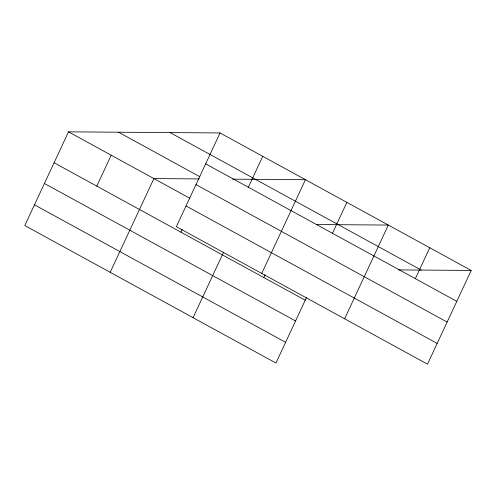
<?xml version="1.0" encoding="UTF-8"?>
<svg xmlns="http://www.w3.org/2000/svg" width="496" height="496" viewBox="0 0 496 496"><rect width="100%" height="100%" fill="white"/><g stroke="black" fill="none" stroke-linecap="round" stroke-linejoin="round"><path stroke-width="0.74" d="M220.057 132.953L176.353 226.678L427.496 364.157L471.2 270.438L220.057 132.953L68.504 131.843L24.8 225.562L275.943 363.047L306.516 297.482M96.788 186.118L111.197 155.211M110.186 272.31L153.89 178.585L199.361 178.92M180.922 232.178L182.199 229.431M248.341 187.228L262.75 156.327M193.068 317.676L223.64 252.111M261.739 273.42L305.443 179.695L232.698 179.161M263.798 277.543L265.075 274.796M332.475 233.287L346.884 202.38M344.621 318.792L388.325 225.066L316.336 224.539M415.35 278.659L429.759 247.752M398.455 269.905L471.2 270.438M170.047 132.587L421.185 270.066M205.648 163.86L456.791 301.339M118.519 132.209L199.838 176.725M195.982 184.586L447.119 322.071M68.504 131.843L189.894 198.295M186.019 205.945L437.162 343.43M54.095 162.744L305.238 300.229M44.423 183.477L295.566 320.962M34.466 204.836L285.609 342.314"/></g></svg>
